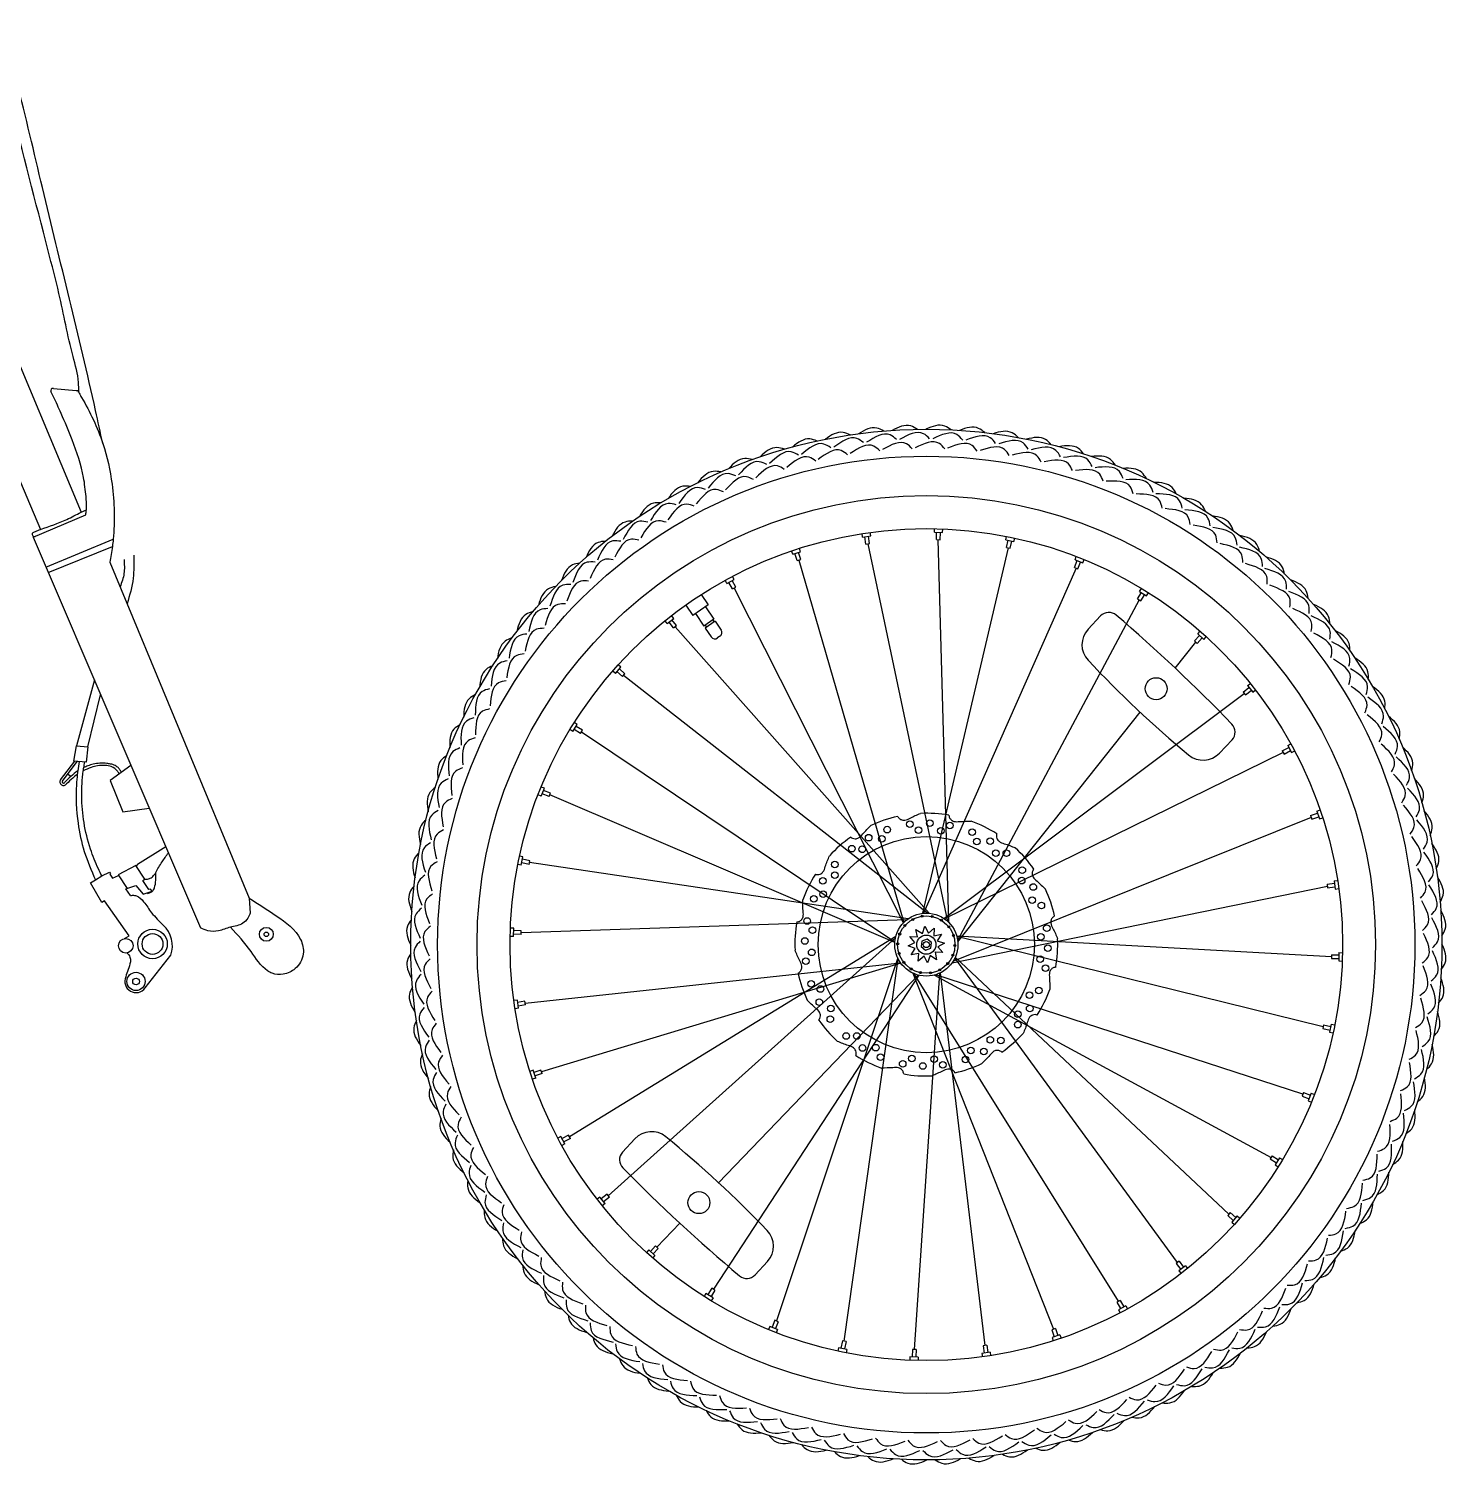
# Model space of a CAD drawing. Header units: millimetres. Extents: x -1429 to 1321, y -166 to 996.
# Drawn here: x 378 to 1321, y -65 to 891 of the extents above; entities that cross this region are included whole.
import ezdxf

# ---------------------------------------------------------------- set-up
doc = ezdxf.new("R2010")
doc.units = ezdxf.units.MM
doc.layers.add('ceco.net 419 bike wheels', color=7, linetype='Continuous')
doc.layers.add('ceco.net 419 frame', color=7, linetype='Continuous')

msp = doc.modelspace()

# ---------------------------------------------------------------- linework, layer by layer
at = {"layer": 'ceco.net 419 bike wheels'}
for p, q in [((932.22, 552.6), (931.88, 554.92)), ((937.67, 553.4), (937.33, 555.72)), ((979.92, 555.84), (979.99, 558.19)), ((979.92, 555.84), (985.42, 555.68)), ((981.29, 550.87), (981.43, 555.8)), ((983.76, 550.8), (983.91, 555.72)), ((985.42, 555.68), (985.49, 558.02)), ((891.04, 542.86), (890.3, 545.09)), ((932.22, 552.6), (937.67, 553.4)), ((934.43, 547.94), (933.72, 552.82)), ((934.43, 547.94), (936.88, 548.3)), ((935.66, 548.12), (988.75, 297.07)), ((936.88, 548.3), (936.17, 553.18)), ((972.29, 302.46), (1029.15, 545.36)), ((981.29, 550.87), (983.76, 550.8)), ((989.44, 296.41), (982.53, 550.83)), ((1027.46, 550.75), (1027.93, 553.04)), ((1027.46, 550.75), (1032.85, 549.63)), ((1027.94, 545.61), (1028.94, 550.44)), ((1027.94, 545.61), (1030.37, 545.11)), ((1030.37, 545.11), (1031.36, 549.94)), ((1032.85, 549.63), (1033.32, 551.93)), ((885.81, 541.13), (885.07, 543.36)), ((885.81, 541.13), (891.04, 542.86)), ((888.8, 536.93), (887.25, 541.61)), ((888.8, 536.93), (891.15, 537.7)), ((891.15, 537.7), (889.6, 542.38)), ((889.97, 537.31), (959.74, 296.43)), ((1072.97, 532.34), (1074.79, 536.92)), ((1073.39, 537.48), (1074.25, 539.66)), ((1073.39, 537.48), (1078.5, 535.44)), ((1075.27, 531.42), (1077.09, 536)), ((1078.5, 535.44), (1079.37, 537.62)), ((846.94, 524.38), (845.83, 526.45)), ((1074.12, 531.88), (972.73, 302.5)), ((1072.97, 532.34), (1075.27, 531.42)), ((842.1, 521.77), (840.98, 523.84)), ((842.1, 521.77), (846.94, 524.38)), ((845.77, 518.15), (843.43, 522.49)), ((847.95, 519.33), (845.61, 523.67)), ((845.77, 518.15), (847.95, 519.33)), ((959.44, 296.12), (846.86, 518.74)), ((1116.31, 516.43), (1117.55, 518.43)), ((1116.31, 516.43), (1121, 513.54)), ((814.73, 507.37), (819.33, 500.55)), ((829.68, 507.53), (819.33, 500.55)), ((825.07, 514.35), (829.68, 507.53)), ((827.82, 506.27), (833.47, 497.9)), ((1116.07, 510.79), (995.36, 284.35)), ((1115.01, 511.44), (1117.6, 515.64)), ((1115.01, 511.44), (1117.12, 510.14)), ((1117.12, 510.14), (1119.71, 514.34)), ((1121, 513.54), (1122.23, 515.54)), ((802.41, 495.12), (800.95, 496.96)), ((802.41, 495.12), (806.73, 498.53)), ((806.73, 498.53), (805.27, 500.37)), ((808.59, 493.73), (805.54, 497.59)), ((821.19, 501.8), (826.84, 493.42)), ((833.47, 497.9), (826.84, 493.42)), ((832.64, 497.34), (833.53, 496.02)), ((1082.1, 491.29), (1090.42, 500.12)), ((806.65, 492.19), (803.6, 496.06)), ((806.65, 492.19), (808.59, 493.73)), ((976.46, 302.5), (807.62, 492.96)), ((827.67, 493.98), (828.56, 492.66)), ((834.36, 496.58), (827.73, 492.1)), ((827.73, 492.1), (831.65, 486.3)), ((834.36, 496.58), (838.28, 490.78)), ((1152.79, 483.57), (1156.07, 487.25)), ((1154.94, 488.25), (1156.49, 490)), ((1154.94, 488.25), (1159.05, 484.59)), ((837.47, 486.61), (835.81, 485.49)), ((1139.97, 465.43), (1153.71, 482.74)), ((1152.79, 483.57), (1154.64, 481.92)), ((1154.64, 481.92), (1157.91, 485.6)), ((1159.05, 484.59), (1160.6, 486.34)), ((767.95, 461.98), (766.2, 463.54)), ((767.95, 461.98), (771.61, 466.09)), ((772.64, 459.83), (768.96, 463.11)), ((771.61, 466.09), (769.86, 467.65)), ((774.29, 461.68), (770.6, 464.96)), ((772.64, 459.83), (774.29, 461.68)), ((773.46, 460.76), (975.51, 302.56)), ((1185.15, 449.55), (1189.01, 452.61)), ((1185.15, 449.55), (1186.68, 447.61)), ((1186.68, 447.61), (1190.55, 450.67)), ((1188.08, 453.8), (1189.92, 455.25)), ((1188.08, 453.8), (1191.49, 449.48)), ((1191.49, 449.48), (1193.33, 450.93)), ((986.22, 299.05), (1185.91, 448.58)), ((995.47, 283.4), (1116.72, 436.14)), ((739.77, 423.36), (737.78, 424.59)), ((739.77, 423.36), (742.66, 428.04)), ((744.76, 422.06), (740.57, 424.65)), ((742.66, 428.04), (740.67, 429.27)), ((746.06, 424.16), (741.87, 426.75)), ((744.76, 422.06), (746.06, 424.16)), ((745.41, 423.11), (953.7, 283.43)), ((1169.42, 408.98), (1177.74, 417.81)), ((1211.11, 410.44), (1215.45, 412.77)), ((1214.73, 414.11), (1216.79, 415.22)), ((1214.73, 414.11), (1217.34, 409.26)), ((1211.69, 409.35), (986.58, 298.81)), ((1211.11, 410.44), (1212.28, 408.26)), ((1212.28, 408.26), (1216.62, 410.59)), ((1217.34, 409.26), (1219.4, 410.37)), ((720.76, 385.55), (718.58, 386.41)), ((718.73, 380.43), (720.76, 385.55)), ((724.78, 382.32), (720.2, 384.14)), ((723.87, 380.02), (724.78, 382.32)), ((718.73, 380.43), (716.55, 381.3)), ((723.87, 380.02), (719.29, 381.84)), ((953.66, 282.99), (724.32, 381.17)), ((1230.27, 366.23), (992.25, 270.35)), ((1229.88, 367.41), (1234.56, 368.96)), ((1229.88, 367.41), (1230.66, 365.06)), ((1230.66, 365.06), (1235.34, 366.61)), ((1234.09, 370.39), (1236.31, 371.13)), ((1234.09, 370.39), (1235.82, 365.17)), ((1235.82, 365.17), (1238.04, 365.9)), ((705.46, 334.5), (703.16, 334.98)), ((706.57, 339.89), (704.28, 340.37)), ((705.46, 334.5), (706.57, 339.89)), ((710.59, 334.99), (705.76, 335.98)), ((711.09, 337.41), (706.26, 338.41)), ((710.59, 334.99), (711.09, 337.41)), ((962.6, 298.82), (710.84, 336.2)), ((991.72, 269.56), (1241.08, 320.55)), ((1240.9, 321.77), (1245.78, 322.48)), ((1240.9, 321.77), (1241.26, 319.32)), ((1241.26, 319.32), (1246.14, 320.03)), ((1245.56, 323.98), (1247.88, 324.32)), ((1245.56, 323.98), (1246.35, 318.54)), ((1246.35, 318.54), (1248.67, 318.87)), ((705.37, 289.57), (961.83, 298.26)), ((700.36, 286.97), (698.02, 287.03)), ((700.52, 292.47), (698.18, 292.54)), ((700.36, 286.97), (700.52, 292.47)), ((705.33, 288.33), (700.41, 288.48)), ((705.41, 290.81), (700.48, 290.95)), ((705.33, 288.33), (705.41, 290.81)), ((954.35, 287.1), (737.46, 153.9)), ((966.96, 283.08), (963.61, 286.93)), ((963.61, 286.93), (968.71, 286.69)), ((968.71, 286.69), (967.73, 291.7)), ((967.73, 291.7), (972.03, 288.95)), ((972.03, 288.95), (973.69, 293.78)), ((973.69, 293.78), (976.03, 289.24)), ((976.03, 289.24), (979.89, 292.59)), ((979.89, 292.59), (979.65, 287.49)), ((979.65, 287.49), (984.66, 288.47)), ((984.66, 288.47), (981.9, 284.17)), ((994.7, 287.49), (1243.79, 273.68)), ((1238.32, 227.05), (994.82, 287.07)), ((763.25, 114.67), (954.12, 286.17)), ((962.43, 280.74), (966.96, 283.08)), ((967.26, 279.08), (962.43, 280.74)), ((964.5, 274.78), (967.26, 279.08)), ((981.9, 284.17), (986.73, 282.51)), ((986.73, 282.51), (982.2, 280.17)), ((982.2, 280.17), (985.55, 276.32)), ((708.08, 242.7), (957.42, 269.58)), ((957.68, 269.23), (718.89, 197.02)), ((955.56, 272.82), (875.04, 31.37)), ((920.01, 17.89), (955.98, 271.96)), ((969.51, 275.76), (964.5, 274.78)), ((969.27, 270.66), (969.51, 275.76)), ((973.13, 274.01), (969.27, 270.66)), ((975.47, 269.47), (973.12, 274.01)), ((977.13, 274.3), (975.47, 269.47)), ((981.43, 271.55), (977.13, 274.3)), ((980.45, 276.56), (981.43, 271.55)), ((985.55, 276.32), (980.45, 276.56)), ((1141.54, 70.29), (993.59, 272.79)), ((993.77, 273.18), (1175.7, 102.49)), ((1243.83, 274.92), (1243.75, 272.44)), ((1243.75, 272.44), (1248.68, 272.29)), ((1243.83, 274.92), (1248.75, 274.77)), ((1248.8, 276.28), (1248.64, 270.78)), ((1248.64, 270.78), (1250.98, 270.71)), ((1248.8, 276.28), (1251.14, 276.21)), ((969.6, 261.26), (833.09, 52.46)), ((836.57, 123.32), (969.18, 261.37)), ((965.67, 262.65), (1059.19, 25.93)), ((1102.3, 44.51), (966.55, 262.26)), ((966.63, 12.42), (983.46, 262.64)), ((979.95, 261.36), (1203.75, 140.14)), ((1224.83, 182.08), (980.87, 261.63)), ((983.85, 262.83), (1013.5, 15.13)), ((702.81, 244.71), (700.49, 244.37)), ((703.6, 239.27), (701.28, 238.93)), ((703.6, 239.27), (702.81, 244.71)), ((707.9, 243.93), (703.02, 243.21)), ((708.26, 241.48), (703.38, 240.76)), ((708.26, 241.48), (707.9, 243.93)), ((1238.57, 228.26), (1238.07, 225.84)), ((1238.07, 225.84), (1242.9, 224.84)), ((1238.57, 228.26), (1243.4, 227.26)), ((1243.7, 228.75), (1242.59, 223.36)), ((1242.59, 223.36), (1244.88, 222.88)), ((1243.7, 228.75), (1246, 228.27)), ((713.34, 198.08), (711.12, 197.34)), ((715.07, 192.86), (712.85, 192.12)), ((715.07, 192.86), (713.34, 198.08)), ((718.5, 198.19), (713.82, 196.64)), ((719.28, 195.84), (714.6, 194.29)), ((719.28, 195.84), (718.5, 198.19)), ((1225.29, 183.23), (1224.38, 180.93)), ((1225.29, 183.23), (1229.87, 181.41)), ((1230.43, 182.82), (1228.4, 177.7)), ((1230.43, 182.82), (1232.61, 181.95)), ((1224.38, 180.93), (1228.96, 179.11)), ((1228.4, 177.7), (1230.58, 176.84)), ((731.82, 153.99), (729.76, 152.87)), ((734.43, 149.14), (731.82, 153.99)), ((736.88, 154.99), (732.54, 152.65)), ((738.05, 152.81), (736.88, 154.99)), ((734.43, 149.14), (732.37, 148.03)), ((738.05, 152.81), (733.71, 150.47)), ((780.94, 152.46), (772.7, 143.55)), ((1204.4, 141.19), (1203.1, 139.08)), ((1203.1, 139.08), (1207.29, 136.49)), ((1204.4, 141.19), (1208.59, 138.6)), ((1209.39, 139.89), (1206.5, 135.21)), ((1206.5, 135.21), (1208.49, 133.98)), ((1209.39, 139.89), (1211.38, 138.66)), ((762.48, 115.64), (758.61, 112.58)), ((764.01, 113.7), (762.48, 115.64)), ((757.67, 113.77), (755.83, 112.32)), ((761.08, 109.45), (757.67, 113.77)), ((761.08, 109.45), (759.24, 108)), ((764.01, 113.7), (760.15, 110.64)), ((795.45, 80.51), (810.75, 96.43)), ((1176.52, 103.42), (1174.87, 101.57)), ((1174.87, 101.57), (1178.56, 98.29)), ((1176.52, 103.42), (1180.2, 100.14)), ((1181.21, 101.27), (1177.55, 97.16)), ((1177.55, 97.16), (1179.3, 95.6)), ((1181.21, 101.27), (1182.96, 99.71)), ((790.11, 78.66), (788.56, 76.9)), ((794.22, 74.99), (790.11, 78.66)), ((794.52, 81.33), (791.25, 77.65)), ((796.37, 79.68), (793.09, 76)), ((796.37, 79.68), (794.52, 81.33)), ((794.22, 74.99), (792.67, 73.24)), ((869.03, 70.96), (860.78, 62.05)), ((1142.51, 71.06), (1140.57, 69.52)), ((1140.57, 69.52), (1143.62, 65.65)), ((1146.75, 68.13), (1142.43, 64.72)), ((1142.51, 71.06), (1145.56, 67.19)), ((1146.75, 68.13), (1148.21, 66.29)), ((1142.43, 64.72), (1143.89, 62.88)), ((828.16, 49.71), (826.93, 47.71)), ((832.85, 46.82), (828.16, 49.71)), ((832.04, 53.11), (829.45, 48.91)), ((834.15, 51.81), (831.56, 47.61)), ((834.15, 51.81), (832.04, 53.11)), ((832.85, 46.82), (831.61, 44.82)), ((1103.39, 45.1), (1101.21, 43.92)), ((1101.21, 43.92), (1103.55, 39.58)), ((1107.06, 41.47), (1102.22, 38.86)), ((1102.22, 38.86), (1103.33, 36.8)), ((1103.39, 45.1), (1105.73, 40.76)), ((1107.06, 41.47), (1108.17, 39.41)), ((873.89, 31.83), (872.07, 27.25)), ((876.19, 30.91), (873.89, 31.83)), ((876.19, 30.91), (874.37, 26.33)), ((870.66, 27.81), (869.79, 25.63)), ((875.77, 25.77), (870.66, 27.81)), ((875.77, 25.77), (874.91, 23.59)), ((1060.36, 26.32), (1058.01, 25.54)), ((1058.01, 25.54), (1059.56, 20.86)), ((1063.35, 22.12), (1058.12, 20.39)), ((1058.12, 20.39), (1058.86, 18.16)), ((1060.36, 26.32), (1061.91, 21.64)), ((1063.35, 22.12), (1064.09, 19.89)), ((916.31, 13.62), (915.84, 11.32)), ((921.7, 12.5), (916.31, 13.62)), ((918.79, 18.14), (917.8, 13.31)), ((921.22, 17.63), (918.79, 18.14)), ((921.22, 17.63), (920.22, 12.81)), ((921.7, 12.5), (921.23, 10.2)), ((965.4, 12.45), (965.25, 7.52)), ((967.87, 12.38), (965.4, 12.45)), ((967.87, 12.38), (967.73, 7.45)), ((1016.94, 10.65), (1011.49, 9.85)), ((1011.49, 9.85), (1011.83, 7.53)), ((1014.73, 15.3), (1012.28, 14.95)), ((1012.28, 14.95), (1012.99, 10.07)), ((1014.73, 15.3), (1015.44, 10.43)), ((1016.94, 10.65), (1017.28, 8.33)), ((963.74, 7.57), (963.67, 5.23)), ((969.24, 7.41), (963.74, 7.57)), ((969.24, 7.41), (969.17, 5.06))]:
    msp.add_line(p, q, dxfattribs=at)
msp.add_lwpolyline([(971.66, 283.97), (971.09, 280.27), (974.01, 277.93), (977.5, 279.28), (978.07, 282.98), (975.15, 285.32)], close=True, dxfattribs=at)
for centre, radius in [((974.58, 281.62), 342.61), ((974.58, 281.62), 324.72), ((974.58, 281.62), 298.54), ((974.58, 281.62), 276.61), ((1127.3, 451.77), 7.3), ((963.58, 361.63), 2.2), ((976.96, 362.34), 2.2), ((990.28, 360.84), 2.2), ((974.58, 281.62), 71.87), ((936.28, 352.72), 2.2), ((945.06, 352.02), 2.2), ((948.57, 358.07), 2.2), ((969.43, 357.78), 2.2), ((984.21, 357.35), 2.2), ((1005.06, 356.41), 2.2), ((925.05, 345.41), 2.2), ((932.04, 345), 2.2), ((1008.2, 350.15), 2.2), ((1017, 350.34), 2.2), ((1020.78, 342.39), 2.2), ((1027.78, 342.38), 2.2), ((913.83, 334.83), 2.2), ((905.87, 324.05), 2.2), ((913.82, 327.83), 2.2), ((1037.96, 324.16), 2.2), ((1038.37, 331.15), 2.2), ((906.05, 315.24), 2.2), ((1045.68, 319.92), 2.2), ((899.8, 312.1), 2.2), ((1044.97, 311.15), 2.2), ((1051.03, 307.64), 2.2), ((895.37, 297.32), 2.2), ((974.58, 281.62), 20.96), ((974.58, 281.62), 19.04), ((965.55, 298.39), 0.668), ((971.83, 300.46), 0.668), ((978.44, 300.27), 0.668), ((984.58, 297.83), 0.668), ((898.86, 291.26), 2.2), ((956.89, 288.66), 0.668), ((960.36, 294.29), 0.668), ((974.58, 281.62), 6.37), ((989.52, 293.43), 0.668), ((992.66, 287.61), 0.668), ((1050.74, 286.77), 2.2), ((1054.58, 292.62), 2.2), ((893.86, 284.01), 2.2), ((898.42, 276.48), 2.2), ((955.55, 282.19), 0.668), ((974.58, 281.62), 2.02), ((993.61, 281.06), 0.668), ((1055.3, 279.24), 2.2), ((894.58, 270.63), 2.2), ((956.5, 275.64), 0.668), ((959.64, 269.82), 0.668), ((988.8, 268.96), 0.668), ((992.27, 274.59), 0.668), ((1050.3, 271.99), 2.2), ((1053.79, 265.93), 2.2), ((964.58, 265.42), 0.668), ((970.72, 262.98), 0.668), ((977.33, 262.78), 0.668), ((983.61, 264.86), 0.668), ((898.13, 255.61), 2.2), ((904.19, 252.1), 2.2), ((1043.11, 248.01), 2.2), ((1049.36, 251.15), 2.2), ((903.48, 243.33), 2.2), ((911.2, 239.09), 2.2), ((1043.29, 239.2), 2.2), ((910.79, 232.1), 2.2), ((1035.34, 235.42), 2.2), ((1035.33, 228.42), 2.2), ((921.38, 220.87), 2.2), ((928.38, 220.86), 2.2), ((1017.12, 218.25), 2.2), ((1024.11, 217.84), 2.2), ((932.16, 212.91), 2.2), ((940.96, 213.1), 2.2), ((1004.1, 211.23), 2.2), ((1012.88, 210.53), 2.2), ((944.1, 206.84), 2.2), ((958.88, 202.41), 2.2), ((964.95, 205.9), 2.2), ((972.2, 200.91), 2.2), ((979.73, 205.47), 2.2), ((985.58, 201.62), 2.2), ((1000.59, 205.18), 2.2), ((823.46, 110.06), 7.3)]:
    msp.add_circle(centre, radius, dxfattribs=at)
for centre, radius, start, end in [((1095.88, 494.98), 7.5, 49.41359, 136.69098), ((376.81, -344.38), 1112.75, 43.96837, 49.41359), ((835.79, 489.1), 3, 304.00978, 34.00978), ((1093.01, 481), 15, 136.69098, 223.16307), ((834.13, 487.98), 3, 214.00978, 304.00978), ((1626.42, 981.26), 746.29, 223.16307, 230.21889), ((1172.28, 422.95), 7.5, 316.69098, 43.96837), ((1158.5, 419.27), 15, 230.21889, 316.69098), ((974.58, 281.63), 87.33, 102.58066, 114.99767), ((974.58, 281.63), 87.33, 80.08066, 92.49767), ((974.58, 281.63), 87.33, 57.58066, 69.99767), ((974.58, 281.63), 87.33, 125.08066, 137.49767), ((974.58, 281.63), 87.33, 35.08066, 47.49767), ((974.58, 281.63), 87.33, 147.58066, 159.99767), ((974.58, 281.63), 87.33, 12.58066, 24.99767), ((974.58, 281.63), 87.33, 170.08066, 182.49767), ((974.58, 281.63), 87.33, 350.08066, 2.49767), ((974.58, 281.63), 87.33, 192.58066, 204.99767), ((974.58, 281.63), 87.33, 327.58066, 339.99767), ((974.58, 281.63), 87.33, 215.08066, 227.49767), ((974.58, 281.63), 87.33, 305.08066, 317.49767), ((974.58, 281.63), 87.33, 237.58066, 249.99767), ((974.58, 281.63), 87.33, 282.58066, 294.99767), ((974.58, 281.63), 87.33, 260.08066, 272.49767), ((791.95, 142.27), 15, 50.75385, 137.22594), ((329.3, -424.07), 746.29, 43.69802, 50.75385), ((778.2, 138.45), 7.5, 137.22594, 224.50333), ((1566.48, 913.18), 1112.75, 224.50333, 229.94855), ((858.02, 81.15), 15, 317.22594, 43.69802), ((855.28, 67.15), 7.5, 229.94855, 317.22594)]:
    msp.add_arc(centre, radius, start, end, dxfattribs=at)
for points in [[(924.05, 620.48), (922.46, 621.26), (916.81, 623.69), (911.34, 620.48), (907.42, 617.58)], [(946.33, 623.06), (944.79, 623.94), (939.3, 626.74), (933.63, 623.89), (929.54, 621.26)], [(968.72, 624.18), (967.24, 625.15), (961.95, 628.3), (956.11, 625.84), (951.85, 623.47)], [(991.13, 623.83), (989.72, 624.9), (984.65, 628.39), (978.66, 626.31), (974.25, 624.23)], [(1013.48, 622.01), (1012.14, 623.17), (1007.31, 626.99), (1001.19, 625.3), (996.66, 623.52)], [(1035.66, 618.74), (1034.4, 619.98), (1029.83, 624.11), (1023.62, 622.83), (1018.97, 621.34)], [(880.26, 610.99), (878.58, 611.55), (872.65, 613.22), (867.65, 609.33), (864.14, 605.94)], [(902, 616.45), (900.36, 617.12), (894.56, 619.18), (889.31, 615.62), (885.59, 612.47)], [(1057.58, 614.02), (1056.4, 615.35), (1052.11, 619.76), (1045.83, 618.89), (1041.1, 617.71)], [(1079.14, 607.88), (1078.05, 609.28), (1074.06, 613.97), (1067.73, 613.51), (1062.94, 612.64)], [(858.92, 604.12), (857.21, 604.56), (851.18, 605.85), (846.44, 601.63), (843.17, 598.03)], [(1100.25, 600.35), (1099.26, 601.81), (1095.58, 606.75), (1089.24, 606.7), (1084.4, 606.15)], [(838.07, 595.86), (836.34, 596.19), (830.24, 597.08), (825.79, 592.57), (822.76, 588.75)], [(1120.83, 591.45), (1119.94, 592.97), (1116.59, 598.14), (1110.25, 598.51), (1105.39, 598.28)], [(817.81, 586.26), (816.06, 586.48), (809.92, 586.97), (805.77, 582.17), (802.99, 578.17)], [(1140.78, 581.22), (1139.99, 582.8), (1136.98, 588.17), (1130.69, 588.96), (1125.82, 589.04)], [(798.22, 575.35), (796.46, 575.46), (790.3, 575.54), (786.48, 570.49), (783.97, 566.31)], [(1160.02, 569.71), (1159.33, 571.33), (1156.68, 576.89), (1150.46, 578.09), (1145.6, 578.49)], [(1178.46, 556.96), (1177.88, 558.63), (1175.61, 564.35), (1169.47, 565.95), (1164.65, 566.67)], [(779.39, 563.19), (777.62, 563.18), (771.47, 562.86), (767.99, 557.56), (765.76, 553.23)], [(761.39, 549.82), (759.63, 549.7), (753.51, 548.98), (750.38, 543.46), (748.44, 538.99)], [(1196.03, 543.04), (1195.57, 544.74), (1193.67, 550.6), (1187.65, 552.6), (1182.89, 553.63)], [(744.31, 535.31), (742.56, 535.06), (736.5, 533.94), (733.74, 528.24), (732.09, 523.65)], [(1212.66, 527.99), (1212.3, 529.72), (1210.79, 535.69), (1204.91, 538.08), (1200.23, 539.42)], [(728.21, 519.7), (726.48, 519.35), (720.51, 517.83), (718.12, 511.96), (716.78, 507.27)], [(1228.26, 511.89), (1228.02, 513.65), (1226.9, 519.7), (1221.19, 522.47), (1216.61, 524.11)], [(1242.78, 494.81), (1242.65, 496.57), (1241.93, 502.69), (1236.42, 505.82), (1231.95, 507.77)], [(713.17, 503.08), (711.46, 502.61), (705.6, 500.71), (703.61, 494.69), (702.57, 489.93)], [(1256.15, 476.81), (1256.14, 478.58), (1255.82, 484.73), (1250.52, 488.22), (1246.19, 490.45)], [(699.24, 485.51), (697.57, 484.93), (691.85, 482.65), (690.25, 476.51), (689.53, 471.69)], [(1268.31, 457.98), (1268.42, 459.74), (1268.5, 465.9), (1263.44, 469.73), (1259.26, 472.24)], [(686.5, 467.06), (684.87, 466.38), (679.31, 463.73), (678.11, 457.5), (677.71, 452.64)], [(1279.22, 438.39), (1279.44, 440.14), (1279.92, 446.28), (1275.13, 450.43), (1271.12, 453.21)], [(674.99, 447.82), (673.41, 447.03), (668.03, 444.03), (667.25, 437.73), (667.16, 432.86)], [(1288.82, 418.13), (1289.15, 419.87), (1290.04, 425.96), (1285.52, 430.42), (1281.71, 433.45)], [(664.76, 427.87), (663.23, 426.98), (658.07, 423.63), (657.69, 417.3), (657.93, 412.43)], [(1297.07, 397.29), (1297.52, 399), (1298.8, 405.02), (1294.59, 409.76), (1290.98, 413.04)], [(655.86, 407.3), (654.39, 406.31), (649.46, 402.62), (649.5, 396.28), (650.05, 391.44)], [(1303.95, 375.95), (1304.5, 377.62), (1306.18, 383.55), (1302.28, 388.56), (1298.9, 392.06)], [(648.32, 386.18), (646.92, 385.1), (642.24, 381.1), (642.7, 374.78), (643.56, 369.98)], [(642.18, 364.62), (640.86, 363.45), (636.44, 359.15), (637.31, 352.87), (638.49, 348.14)], [(1309.41, 354.2), (1310.08, 355.84), (1312.13, 361.65), (1308.58, 366.89), (1305.43, 370.61)], [(1313.44, 332.15), (1314.21, 333.74), (1316.65, 339.4), (1313.44, 344.87), (1310.54, 348.78)], [(637.46, 342.7), (636.22, 341.45), (632.1, 336.87), (633.38, 330.66), (634.86, 326.02)], [(1316.02, 309.88), (1316.89, 311.41), (1319.69, 316.9), (1316.85, 322.57), (1314.21, 326.67)], [(634.19, 320.52), (633.03, 319.19), (629.22, 314.35), (630.9, 308.24), (632.69, 303.71)], [(632.37, 298.18), (631.31, 296.77), (627.82, 291.7), (629.9, 285.7), (631.97, 281.3)], [(1317.14, 287.49), (1318.11, 288.96), (1321.26, 294.25), (1318.79, 300.1), (1316.43, 304.36)], [(1316.79, 265.07), (1317.85, 266.48), (1321.34, 271.55), (1319.26, 277.54), (1317.19, 281.95)], [(632.02, 275.76), (631.05, 274.29), (627.9, 268.99), (630.37, 263.15), (632.73, 258.89)], [(1314.97, 242.72), (1316.13, 244.06), (1319.94, 248.89), (1318.26, 255.01), (1316.47, 259.54)], [(633.14, 253.37), (632.27, 251.83), (629.47, 246.35), (632.31, 240.68), (634.95, 236.58)], [(635.72, 231.1), (634.95, 229.51), (632.51, 223.85), (635.72, 218.38), (638.62, 214.46)], [(1311.7, 220.55), (1312.94, 221.8), (1317.06, 226.38), (1315.78, 232.59), (1314.3, 237.23)], [(1306.98, 198.63), (1308.3, 199.8), (1312.72, 204.1), (1311.85, 210.38), (1310.67, 215.11)], [(639.75, 209.04), (639.08, 207.41), (637.03, 201.6), (640.58, 196.35), (643.73, 192.64)], [(1300.84, 177.07), (1302.24, 178.15), (1306.92, 182.15), (1306.46, 188.47), (1305.6, 193.27)], [(645.21, 187.3), (644.66, 185.62), (642.98, 179.7), (646.88, 174.69), (650.26, 171.19)], [(652.09, 165.96), (651.64, 164.25), (650.36, 158.23), (654.57, 153.49), (658.18, 150.21)], [(1293.3, 155.95), (1294.77, 156.94), (1299.7, 160.62), (1299.66, 166.97), (1299.11, 171.81)], [(660.34, 145.12), (660.01, 143.38), (659.12, 137.29), (663.64, 132.83), (667.45, 129.8)], [(1284.4, 135.37), (1285.93, 136.27), (1291.09, 139.62), (1291.47, 145.95), (1291.23, 150.82)], [(669.94, 124.86), (669.72, 123.1), (669.24, 116.96), (674.03, 112.82), (678.04, 110.04)], [(1274.17, 115.42), (1275.75, 116.22), (1281.13, 119.22), (1281.91, 125.52), (1282, 130.39)], [(680.85, 105.27), (680.74, 103.5), (680.66, 97.35), (685.72, 93.52), (689.9, 91.01)], [(1262.66, 96.19), (1264.29, 96.87), (1269.85, 99.52), (1271.05, 105.75), (1271.45, 110.6)], [(693.01, 86.44), (693.02, 84.67), (693.34, 78.52), (698.64, 75.03), (702.97, 72.8)], [(1249.92, 77.74), (1251.59, 78.32), (1257.31, 80.6), (1258.91, 86.74), (1259.63, 91.55)], [(706.38, 68.44), (706.51, 66.68), (707.23, 60.56), (712.74, 57.43), (717.21, 55.48)], [(1235.99, 60.17), (1237.7, 60.64), (1243.56, 62.54), (1245.55, 68.56), (1246.59, 73.32)], [(720.9, 51.35), (721.14, 49.6), (722.26, 43.55), (727.97, 40.78), (732.55, 39.13)], [(1220.95, 43.55), (1222.68, 43.9), (1228.65, 45.42), (1231.04, 51.29), (1232.38, 55.97)], [(1204.85, 27.94), (1206.6, 28.18), (1212.66, 29.3), (1215.42, 35.01), (1217.07, 39.6)], [(736.5, 35.26), (736.86, 33.52), (738.37, 27.55), (744.25, 25.17), (748.93, 23.82)], [(753.13, 20.21), (753.59, 18.51), (755.49, 12.65), (761.51, 10.65), (766.27, 9.62)], [(1187.77, 13.43), (1189.53, 13.55), (1195.65, 14.27), (1198.78, 19.79), (1200.72, 24.26)], [(1169.77, 0.06), (1171.54, 0.07), (1177.69, 0.39), (1181.17, 5.68), (1183.4, 10.02)], [(770.7, 6.29), (771.28, 4.62), (773.55, -1.1), (779.69, -2.7), (784.51, -3.42)], [(789.14, -6.46), (789.83, -8.09), (792.48, -13.65), (798.7, -14.84), (803.56, -15.24)], [(1150.93, -12.11), (1152.7, -12.21), (1158.86, -12.29), (1162.68, -7.24), (1165.19, -3.06)], [(808.38, -17.97), (809.17, -19.55), (812.18, -24.92), (818.47, -25.71), (823.34, -25.79)], [(1131.35, -23.01), (1133.1, -23.23), (1139.24, -23.72), (1143.39, -18.92), (1146.17, -14.92)], [(828.33, -28.2), (829.22, -29.72), (832.57, -34.89), (838.91, -35.26), (843.77, -35.03)], [(1111.09, -32.61), (1112.82, -32.95), (1118.92, -33.83), (1123.37, -29.32), (1126.4, -25.5)], [(848.91, -37.1), (849.9, -38.56), (853.58, -43.5), (859.92, -43.46), (864.76, -42.9)], [(1090.24, -40.87), (1091.95, -41.31), (1097.98, -42.6), (1102.72, -38.38), (1105.99, -34.78)], [(870.02, -44.64), (871.11, -46.03), (875.1, -50.72), (881.43, -50.26), (886.22, -49.39)], [(1068.9, -47.74), (1070.58, -48.3), (1076.51, -49.97), (1081.51, -46.08), (1085.02, -42.69)], [(891.58, -50.78), (892.76, -52.1), (897.05, -56.51), (903.33, -55.64), (908.06, -54.46)], [(913.5, -55.49), (914.76, -56.74), (919.33, -60.86), (925.54, -59.58), (930.18, -58.09)], [(1025.11, -57.24), (1026.7, -58.01), (1032.35, -60.44), (1037.82, -57.23), (1041.74, -54.33)], [(1047.16, -53.21), (1048.8, -53.87), (1054.6, -55.93), (1059.85, -52.37), (1063.57, -49.22)], [(935.68, -58.77), (937.02, -59.92), (941.85, -63.74), (947.97, -62.06), (952.5, -60.27)], [(958.03, -60.58), (959.43, -61.65), (964.51, -65.14), (970.5, -63.06), (974.91, -60.98)], [(980.44, -60.93), (981.92, -61.9), (987.21, -65.06), (993.05, -62.59), (997.31, -60.23)], [(1002.83, -59.81), (1004.37, -60.69), (1009.86, -63.49), (1015.53, -60.64), (1019.62, -58.01)]]:
    msp.add_open_spline(points, degree=3, knots=[1.290026, 1.290026, 1.290026, 1.290026, 6.384144, 19.446481, 19.446481, 19.446481, 19.446481], dxfattribs=at)
for points in [[(954.78, 617.39), (950.51, 620.5), (934.88, 615.62)], [(976.78, 617.97), (972.72, 621.34), (956.81, 617.5)], [(998.77, 617.1), (994.95, 620.74), (978.81, 617.94)], [(1020.66, 614.8), (1017.08, 618.68), (1000.8, 616.95)], [(911.12, 611.94), (906.48, 614.45), (891.62, 607.58)], [(922.27, 607.23), (918.07, 610.08), (902.79, 604.19)], [(932.86, 615.38), (928.4, 618.2), (913.12, 612.31)], [(943.68, 609.96), (939.67, 613.07), (924.04, 608.2)], [(965.22, 611.28), (961.43, 614.65), (945.51, 610.8)], [(986.8, 611.18), (983.24, 614.79), (967.1, 612)], [(1008.33, 609.68), (1005.01, 613.51), (988.73, 611.78)], [(1029.71, 606.77), (1026.65, 610.81), (1010.29, 610.15)], [(1042.36, 611.08), (1039.03, 615.18), (1022.67, 614.51)], [(1063.76, 605.94), (1060.71, 610.25), (1044.34, 610.66)], [(868.55, 600.83), (863.62, 602.72), (849.79, 593.96)], [(889.65, 607.08), (884.86, 609.29), (870.48, 601.46)], [(901.09, 603.12), (896.71, 605.68), (881.85, 598.81)], [(1050.86, 602.47), (1048.07, 606.7), (1031.7, 607.11)], [(1071.68, 596.79), (1069.17, 601.2), (1052.86, 602.68)], [(1084.78, 599.41), (1082.02, 603.91), (1065.71, 605.39)], [(847.9, 593.21), (842.86, 594.77), (829.63, 585.13)], [(859.75, 590.77), (855.08, 592.74), (841.24, 583.99)], [(880.22, 597.62), (875.68, 599.89), (861.3, 592.06)], [(1092.08, 589.77), (1089.87, 594.33), (1073.69, 596.87)], [(1105.33, 591.52), (1102.87, 596.2), (1086.69, 598.73)], [(827.79, 584.26), (822.66, 585.49), (810.09, 575)], [(839.78, 582.6), (834.99, 584.26), (821.75, 574.62)], [(1111.99, 581.42), (1110.07, 586.12), (1094.1, 589.71)], [(1125.31, 582.31), (1123.17, 587.13), (1107.19, 590.72)], [(808.31, 574.01), (803.11, 574.9), (791.25, 563.62)], [(820.38, 573.14), (815.49, 574.48), (802.92, 564)], [(1131.3, 571.79), (1129.7, 576.61), (1113.99, 581.23)], [(1144.66, 571.81), (1142.83, 576.76), (1127.13, 581.39)], [(1149.94, 560.92), (1148.66, 565.83), (1133.29, 571.48)], [(1163.27, 560.06), (1161.77, 565.12), (1146.41, 570.77)], [(789.55, 562.51), (784.3, 563.06), (773.2, 551.02)], [(801.65, 562.43), (796.68, 563.45), (784.82, 552.17)], [(1167.83, 548.85), (1166.87, 553.84), (1151.91, 560.47)], [(1181.08, 547.12), (1179.92, 552.27), (1164.95, 558.91)], [(771.57, 549.8), (766.3, 550.01), (756.01, 537.27)], [(783.65, 550.52), (778.63, 551.21), (767.53, 539.17)], [(1184.9, 535.64), (1184.27, 540.68), (1169.77, 548.28)], [(1198, 533.05), (1197.18, 538.26), (1182.68, 545.87)], [(754.47, 535.95), (749.19, 535.81), (739.76, 522.43)], [(766.47, 537.46), (761.41, 537.82), (751.13, 525.08)], [(1201.06, 521.34), (1200.76, 526.41), (1186.79, 534.94)], [(1213.97, 517.9), (1213.49, 523.16), (1199.51, 531.69)], [(738.3, 521.01), (733.05, 520.53), (724.51, 506.56)], [(750.19, 523.3), (745.11, 523.33), (735.68, 509.95)], [(1216.25, 506.02), (1216.29, 511.09), (1202.9, 520.52)], [(1228.91, 501.74), (1228.77, 507.01), (1215.39, 516.45)], [(734.86, 508.1), (729.8, 507.8), (721.26, 493.83)], [(723.15, 505.05), (717.94, 504.22), (710.34, 489.72)], [(1230.41, 489.73), (1230.78, 494.79), (1218.04, 505.08)], [(1242.76, 484.63), (1242.97, 489.91), (1230.23, 500.19)], [(709.08, 488.12), (703.93, 486.96), (697.29, 471.99)], [(720.56, 491.94), (715.53, 491.31), (707.92, 476.81)], [(1243.47, 472.55), (1244.17, 477.58), (1232.13, 488.68)], [(1255.46, 466.66), (1256.02, 471.91), (1243.98, 483)], [(696.14, 470.32), (691.08, 468.82), (685.43, 453.45)], [(707.35, 474.88), (702.37, 473.92), (695.73, 458.95)], [(1255.39, 454.56), (1256.41, 459.53), (1245.12, 471.39)], [(1266.96, 447.89), (1267.86, 453.09), (1256.57, 464.95)], [(684.4, 451.7), (679.44, 449.88), (674.82, 434.17)], [(695.28, 456.99), (690.38, 455.7), (684.73, 440.33)], [(1266.1, 435.82), (1267.44, 440.71), (1256.95, 453.29)], [(1277.21, 428.41), (1278.44, 433.54), (1267.96, 446.12)], [(673.89, 432.36), (669.07, 430.21), (665.48, 414.24)], [(684.41, 438.34), (679.6, 436.74), (674.97, 421.04)], [(1275.56, 416.43), (1277.22, 421.22), (1267.58, 434.45)], [(1286.16, 408.3), (1287.73, 413.35), (1278.09, 426.58)], [(664.68, 412.37), (660.01, 409.91), (657.47, 393.74)], [(674.78, 419.03), (670.08, 417.12), (666.49, 401.14)], [(1283.73, 396.45), (1285.7, 401.13), (1276.94, 414.96)], [(1293.78, 387.66), (1295.67, 392.58), (1286.92, 406.42)], [(656.79, 391.82), (652.29, 389.07), (650.82, 372.76)], [(666.44, 399.13), (661.87, 396.91), (659.34, 380.74)], [(1290.58, 375.99), (1292.85, 380.52), (1285.02, 394.9)], [(1300.03, 366.55), (1302.24, 371.34), (1294.41, 385.72)], [(659.41, 378.72), (655, 376.21), (653.53, 359.91)], [(1296.07, 355.12), (1298.64, 359.49), (1291.76, 374.35)], [(650.27, 370.8), (645.95, 367.76), (645.55, 351.39)], [(955.56, 366.86), (956.26, 365.81), (957.83, 364.7), (960.2, 364.37), (963.77, 365.72), (970.77, 368.88)], [(989.62, 367.65), (989.87, 366.41), (990.9, 364.79), (992.96, 363.57), (996.78, 363.46), (1004.45, 363.69)], [(1304.89, 345.08), (1307.41, 349.72), (1300.54, 364.58)], [(653.74, 357.9), (649.5, 355.11), (649.1, 338.74)], [(924.39, 353.09), (925.44, 352.39), (927.31, 351.97), (929.63, 352.57), (932.41, 355.19), (937.67, 360.78)], [(1021.4, 355.35), (1021.16, 354.11), (1021.48, 352.21), (1022.92, 350.3), (1026.4, 348.73), (1033.58, 346.01)], [(1300.19, 333.93), (1303.04, 338.13), (1297.15, 353.41)], [(645.13, 349.4), (641.02, 346.08), (641.69, 329.72)], [(649.44, 336.75), (645.39, 333.69), (646.06, 317.33)], [(900.86, 328.45), (902.1, 328.2), (903.99, 328.52), (905.91, 329.96), (907.47, 333.45), (910.19, 340.63)], [(1308.33, 323.34), (1311.15, 327.81), (1305.26, 343.09)], [(641.4, 327.71), (637.52, 324.13), (639.26, 307.84)], [(1046.05, 331.82), (1045.35, 330.77), (1044.92, 328.89), (1045.52, 326.57), (1048.14, 323.79), (1053.73, 318.53)], [(1302.91, 312.53), (1306.03, 316.53), (1301.15, 332.16)], [(646.53, 315.37), (642.69, 312.05), (644.42, 295.77)], [(1310.35, 301.43), (1313.45, 305.7), (1308.57, 321.33)], [(639.1, 305.82), (635.47, 301.99), (638.26, 285.86)], [(888.55, 296.67), (889.79, 296.92), (891.42, 297.94), (892.64, 300.01), (892.75, 303.82), (892.51, 311.5)], [(1304.23, 290.99), (1307.6, 294.78), (1303.76, 310.69)], [(1059.82, 300.65), (1058.77, 299.94), (1057.66, 298.37), (1057.32, 296), (1058.68, 292.43), (1061.83, 285.43)], [(1310.92, 279.42), (1314.3, 283.48), (1310.46, 299.4)], [(645.02, 293.84), (641.41, 290.28), (644.21, 274.15)], [(1304.14, 269.41), (1307.75, 272.97), (1304.95, 289.1)], [(638.24, 283.82), (634.86, 279.77), (638.7, 263.85)], [(889.34, 262.6), (890.39, 263.31), (891.5, 264.88), (891.84, 267.25), (890.48, 270.82), (887.33, 277.82)], [(1310.06, 257.43), (1313.69, 261.26), (1310.9, 277.39)], [(644.93, 272.26), (641.56, 268.47), (645.4, 252.55)], [(1302.63, 247.88), (1306.47, 251.2), (1304.74, 267.48)], [(638.81, 261.82), (635.71, 257.55), (640.59, 241.92)], [(1060.61, 266.58), (1059.37, 266.33), (1057.74, 265.31), (1056.52, 263.24), (1056.41, 259.43), (1056.65, 251.75)], [(646.25, 250.72), (643.13, 246.72), (648.01, 231.09)], [(1307.76, 235.54), (1311.64, 239.12), (1309.9, 255.4)], [(640.83, 239.9), (638.01, 235.44), (643.9, 220.16)], [(903.11, 231.43), (903.81, 232.48), (904.24, 234.36), (903.64, 236.68), (901.02, 239.46), (895.43, 244.72)], [(1299.72, 226.49), (1303.77, 229.56), (1303.1, 245.92)], [(648.97, 229.31), (646.12, 225.12), (652.01, 209.84)], [(1048.3, 234.8), (1047.06, 235.05), (1045.17, 234.73), (1043.25, 233.29), (1041.69, 229.8), (1038.97, 222.62)], [(1304.03, 213.85), (1308.13, 217.17), (1307.47, 233.53)], [(1295.42, 205.35), (1299.66, 208.14), (1300.06, 224.51)], [(644.27, 218.16), (641.75, 213.53), (648.62, 198.67)], [(927.76, 207.9), (928, 209.14), (927.68, 211.04), (926.24, 212.95), (922.76, 214.52), (915.57, 217.24)], [(1024.77, 210.16), (1023.72, 210.86), (1021.85, 211.28), (1019.53, 210.68), (1016.75, 208.06), (1011.49, 202.47)], [(1298.89, 192.45), (1303.21, 195.49), (1303.61, 211.86)], [(653.09, 208.13), (650.52, 203.75), (657.4, 188.89)], [(1289.75, 184.53), (1294.16, 187.03), (1295.63, 203.34)], [(649.13, 196.7), (646.92, 191.9), (654.75, 177.53)], [(959.54, 195.6), (959.29, 196.84), (958.26, 198.46), (956.2, 199.68), (952.38, 199.79), (944.71, 199.56)], [(993.6, 196.39), (992.9, 197.44), (991.33, 198.55), (988.96, 198.88), (985.39, 197.53), (978.39, 194.37)], [(658.58, 187.26), (656.31, 182.73), (664.14, 168.35)], [(1282.72, 164.12), (1287.29, 166.33), (1289.82, 182.51)], [(1292.37, 171.43), (1296.87, 174.18), (1298.34, 190.49)], [(655.38, 175.59), (653.49, 170.67), (662.24, 156.83)], [(665.43, 166.8), (663.46, 162.12), (672.22, 148.29)], [(1284.48, 150.88), (1289.15, 153.33), (1291.69, 169.51)], [(663, 154.94), (661.43, 149.9), (671.07, 136.67)], [(1274.38, 144.22), (1279.08, 146.13), (1282.67, 162.1)], [(673.6, 146.82), (671.94, 142.03), (681.58, 128.8)], [(1275.27, 130.89), (1280.09, 133.04), (1283.68, 149.01)], [(671.95, 134.84), (670.72, 129.7), (681.2, 117.13)], [(1264.75, 124.91), (1269.56, 126.51), (1274.19, 142.21)], [(683.06, 127.43), (681.72, 122.54), (692.21, 109.96)], [(1264.76, 111.55), (1269.71, 113.37), (1274.34, 129.08)], [(682.2, 115.36), (681.3, 110.16), (692.59, 98.29)], [(1253.88, 106.26), (1258.78, 107.54), (1264.43, 122.91)], [(693.77, 108.69), (692.75, 103.72), (704.04, 91.86)], [(1253.02, 92.93), (1258.08, 94.43), (1263.73, 109.8)], [(693.7, 96.59), (693.14, 91.34), (705.18, 80.24)], [(1241.81, 88.37), (1246.79, 89.33), (1253.43, 104.3)], [(705.68, 90.7), (704.99, 85.67), (717.03, 74.57)], [(1228.6, 71.31), (1233.63, 71.94), (1241.24, 86.44)], [(1240.08, 75.12), (1245.23, 76.29), (1251.87, 91.26)], [(706.4, 78.62), (706.19, 73.34), (718.93, 63.06)], [(718.75, 73.52), (718.38, 68.46), (731.12, 58.17)], [(1214.3, 55.14), (1219.36, 55.44), (1227.9, 69.42)], [(1226.01, 58.2), (1231.22, 59.03), (1238.82, 73.53)], [(720.25, 61.51), (720.39, 56.23), (733.77, 46.8)], [(732.91, 57.23), (732.87, 52.16), (746.26, 42.73)], [(1198.97, 39.95), (1204.05, 39.92), (1213.48, 53.3)], [(1210.86, 42.24), (1216.11, 42.72), (1224.65, 56.69)], [(735.19, 45.35), (735.67, 40.09), (749.65, 31.56)], [(748.1, 41.9), (748.4, 36.84), (762.37, 28.31)], [(1194.69, 27.3), (1199.97, 27.43), (1209.4, 40.82)], [(751.16, 30.2), (751.98, 24.98), (766.48, 17.38)], [(1182.69, 25.79), (1187.75, 25.43), (1198.03, 38.17)], [(764.26, 27.61), (764.89, 22.57), (779.39, 14.97)], [(1165.51, 12.73), (1170.53, 12.04), (1181.63, 24.07)], [(1177.59, 13.44), (1182.86, 13.24), (1193.15, 25.98)], [(768.08, 16.12), (769.24, 10.98), (784.21, 4.34)], [(781.33, 14.39), (782.29, 9.41), (797.25, 2.77)], [(1147.51, 0.82), (1152.48, -0.2), (1164.34, 11.08)], [(1159.61, 0.74), (1164.86, 0.19), (1175.96, 12.23)], [(785.89, 3.19), (787.39, -1.87), (802.75, -7.52)], [(799.22, 2.33), (800.5, -2.58), (815.87, -8.23)], [(804.5, -8.56), (806.33, -13.51), (822.03, -18.14)], [(817.86, -8.54), (819.46, -13.36), (835.17, -17.99)], [(1128.78, -9.89), (1133.67, -11.24), (1146.24, -0.75)], [(1140.85, -10.76), (1146.05, -11.65), (1157.91, -0.37)], [(823.85, -19.06), (825.99, -23.88), (841.97, -27.47)], [(837.17, -18.17), (839.09, -22.87), (855.06, -26.46)], [(1109.38, -19.35), (1114.17, -21.01), (1127.41, -11.37)], [(1121.37, -21.01), (1126.5, -22.24), (1139.07, -11.75)], [(843.83, -28.28), (846.29, -32.95), (862.47, -35.49)], [(857.08, -26.52), (859.29, -31.08), (875.47, -33.62)], [(1089.41, -27.52), (1094.08, -29.5), (1107.92, -20.74)], [(1101.26, -29.96), (1106.3, -31.53), (1119.53, -21.88)], [(864.38, -36.16), (867.14, -40.66), (883.45, -42.14)], [(877.48, -33.54), (879.99, -37.95), (896.3, -39.43)], [(1048.07, -39.87), (1052.45, -42.43), (1067.31, -35.56)], [(1068.94, -34.37), (1073.48, -36.65), (1087.86, -28.81)], [(1080.61, -37.58), (1085.54, -39.47), (1099.37, -30.71)], [(885.4, -42.69), (888.45, -47), (904.82, -47.41)], [(898.3, -39.22), (901.09, -43.45), (917.46, -43.86)], [(919.45, -43.52), (922.51, -47.56), (938.87, -46.9)], [(940.83, -46.43), (944.15, -50.26), (960.43, -48.53)], [(983.94, -48.03), (987.73, -51.4), (1003.65, -47.55)], [(1005.48, -46.71), (1009.49, -49.82), (1025.12, -44.95)], [(1026.89, -43.99), (1031.09, -46.83), (1046.37, -40.94)], [(1038.04, -48.69), (1042.68, -51.21), (1057.54, -44.33)], [(1059.51, -43.83), (1064.3, -46.04), (1078.68, -38.21)], [(906.8, -47.83), (910.13, -51.93), (926.49, -51.27)], [(928.5, -51.56), (932.08, -55.43), (948.36, -53.7)], [(950.39, -53.86), (954.21, -57.49), (970.35, -54.7)], [(962.36, -47.93), (965.92, -51.54), (982.06, -48.75)], [(972.38, -54.72), (976.44, -58.1), (992.35, -54.25)], [(994.38, -54.14), (998.65, -57.25), (1014.28, -52.37)], [(1016.3, -52.13), (1020.76, -54.95), (1036.04, -49.06)]]:
    msp.add_spline(points, degree=3, dxfattribs=at)
at = {"layer": 'ceco.net 419 frame'}
for p, q in [((381.07, 552.48), (415.98, 567.33)), ((412.9, 569.11), (416.48, 570.64)), ((385.87, 557.64), (381.26, 555.65)), ((381.07, 552.48), (492.32, 292.74)), ((432.05, 535.81), (524.68, 312.51)), ((421.72, 457.58), (409.95, 413.75)), ((417.44, 413.03), (425.92, 447.76)), ((408.08, 403.66), (409.95, 413.75)), ((409.95, 413.75), (417.44, 413.03)), ((417.44, 413.03), (416.18, 403)), ((399.19, 391.15), (408.75, 403.61)), ((400.47, 390.31), (410.38, 403.47)), ((416.18, 403), (408.08, 403.66)), ((406.09, 393.43), (403.91, 394.87)), ((446.04, 400.79), (432.32, 390.84)), ((432.32, 390.84), (440.73, 369.84)), ((440.73, 369.84), (458.18, 372.45)), ((422.48, 324.66), (426.73, 327.3)), ((524.68, 312.51), (525.21, 302.64))]:
    msp.add_line(p, q, dxfattribs=at)
for points in [[(357.62, 701.15), (412.9, 569.11)], [(329.46, 690.89), (385.87, 557.64)], [(394.57, 651.33), (409.66, 650.13)], [(389.57, 532.64), (434.25, 551.09)], [(391.11, 529.04), (433.73, 546.37)], [(449.88, 333.34), (450.48, 335.02), (469.21, 346.76)], [(445.75, 314.32), (442.64, 318.64), (449.38, 320.91), (454.24, 315.12), (460.05, 317.19), (459.1, 318.53), (457.87, 318.23), (453.95, 324.24), (455.26, 325.1), (449.25, 334.3), (437.56, 327.97), (443.49, 318.92)], [(426.73, 327.3), (431.89, 329.88), (432.53, 328.85), (431.97, 328.5), (433.68, 325.72), (437.81, 327.59)], [(441.68, 285.58), (444.8, 287.5), (428.4, 310.82), (426.73, 309.7), (419.12, 322.7), (422.48, 324.66)], [(455.45, 252.81), (472.52, 274.55)]]:
    msp.add_lwpolyline(points, dxfattribs=at)
for centre, radius in [((460.41, 282.05), 9.8), ((460.41, 282.05), 6.9), ((536.01, 288.49), 4.61), ((536.01, 288.49), 1.48), ((442.62, 280.83), 4.84), ((449.41, 257.14), 6.06), ((449.41, 257.14), 2.21)]:
    msp.add_circle(centre, radius, dxfattribs=at)
for centre, radius, start, end in [((394.14, 649.99), 1.41, 72.27053, 208.99373), ((381.82, 554.34), 1.42, 113.18577, 293.18577), ((401.23, 389.81), 2.44, 146.75853, 326.75853), ((401.16, 389.8), 0.853, 143.60682, 329.91023), ((454.91, 280.76), 18.68, 340.56777, 47.41505), ((449.4, 257.15), 7.44, 155.71284, 324.33051)]:
    msp.add_arc(centre, radius, start, end, dxfattribs=at)
for points in [[(427.32, 614.9), (422.56, 636.67), (387.24, 784.93), (370.26, 855.19), (360.85, 890.58)], [(409.66, 650.13), (410.05, 650.1), (410.47, 649.95), (410.94, 649.55), (411.67, 648.28), (413.25, 645.41), (427.32, 614.9), (433.5, 587.73), (434.25, 551.09), (433.73, 546.37), (432.05, 535.81)], [(415.98, 567.33), (416.48, 570.64), (416.18, 579.62), (414.56, 592.1), (406.96, 617.16), (399.64, 634.83), (394.57, 645.85), (392.9, 649.3)], [(385.87, 557.64), (403.37, 564.36), (412.9, 569.11)], [(411.67, 403.37), (410.69, 397.11), (410.41, 394.9), (409.81, 387.91), (410.89, 362.37), (415.06, 343.58), (422.48, 324.66)], [(426.73, 327.3), (424.39, 332.01), (419.16, 345.17), (414.87, 362.71), (413.34, 380.38), (414.38, 397.09), (414.7, 399.32), (415.34, 403.07)], [(439.7, 396.19), (439.06, 397.41), (437.72, 399.07), (435.65, 400.62), (432.47, 401.69), (429.99, 402.06), (425.43, 402.16), (420.89, 401.52), (417.46, 400.5), (414.7, 399.32)], [(410.69, 397.11), (406.09, 393.43), (401.9, 389.37)], [(410.41, 394.91), (407.35, 392.37), (403.27, 388.48)], [(438.24, 395.13), (437.11, 396.96), (432.96, 400.02), (428.89, 400.72), (423.87, 400.45), (419.65, 399.46), (414.38, 397.09)], [(455.26, 325.1), (457.04, 325.18), (459.45, 326.07), (461.58, 328.04), (462.5, 329.56), (466.68, 336.55), (470.95, 342.64)], [(524.68, 312.52), (542.61, 300.76), (558.78, 285.05), (560.52, 275.4), (555.26, 265.65), (547.26, 261.94), (539.82, 262.58), (536.85, 264.18), (525.85, 277.08), (512.1, 293.22)], [(525.21, 302.64), (524.63, 301), (523.67, 299.21), (520.33, 295.79), (512.1, 293.22), (504.24, 290.77), (497.23, 290.78), (492.32, 292.74)], [(443.37, 276.05), (443.72, 275.76), (444.11, 275.38), (445.61, 272.52), (445.65, 270.09), (444.1, 265.04), (442.62, 260.21)]]:
    msp.add_spline(points, degree=3, dxfattribs=at)
for points, knots in [([(411.3, 649.01), (411.36, 651.12), (411.34, 659.15), (404.99, 680.81), (399.65, 710.23), (384.96, 766.09), (374.33, 808.18), (366.09, 840.78)], [4.596491, 4.596491, 4.596491, 4.596491, 10.893617, 28.715648, 71.527672, 100.893501, 201.811552, 201.811552, 201.811552, 201.811552]), ([(441.47, 537.6), (441.65, 534.48), (442.02, 528.24), (439.96, 522.36), (438.84, 519.44)], [0, 0, 0, 0, 9.267163, 18.540081, 18.540081, 18.540081, 18.540081]), ([(447.96, 540.45), (448.03, 535.35), (448.2, 524.39), (445.19, 513.87), (443.48, 508.25)], [0, 0, 0, 0, 15.211292, 32.68082, 32.68082, 32.68082, 32.68082]), ([(456.73, 316), (457.62, 315.29), (457.46, 315.91), (458.59, 316.08), (460.01, 316.74), (461.17, 317.95), (462.74, 322.18), (462.63, 326.12), (462.51, 329.57)], [0.889588, 0.889588, 0.889588, 0.889588, 1.406229, 2.579104, 4.261936, 6.022173, 7.447904, 17.645633, 17.645633, 17.645633, 17.645633]), ([(445.75, 314.32), (446.2, 314.36), (447.5, 314.5), (450.95, 313.97), (455.34, 309.44), (459.93, 301.98), (464.82, 297.19), (467.55, 294.51)], [0, 0, 0, 0, 1.350893, 3.94178, 10.12678, 19.157978, 30.517389, 30.517389, 30.517389, 30.517389])]:
    msp.add_open_spline(points, degree=3, knots=knots, dxfattribs=at)

doc.saveas('drawing.dxf')
